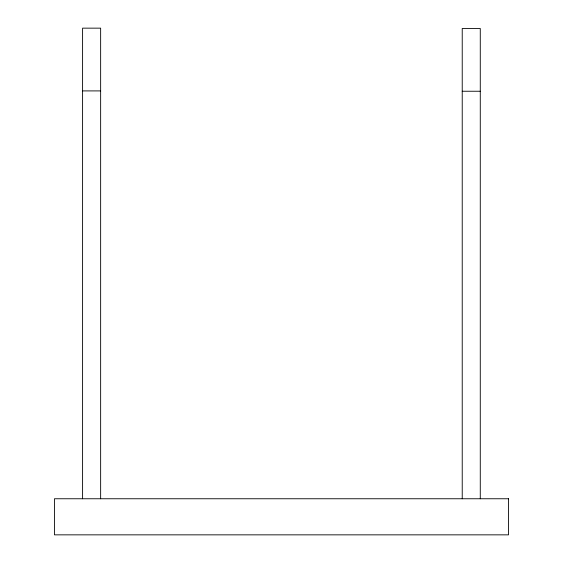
<?xml version="1.0" encoding="UTF-8"?>
<svg xmlns="http://www.w3.org/2000/svg" width="563" height="563" viewBox="0 0 563 563"><rect width="100%" height="100%" fill="white"/><g stroke="black" fill="none" stroke-linecap="round" stroke-linejoin="round"><path stroke-width="0.84" d="M82.592 90.91L100.643 90.91M462.23 91.241L480.274 91.241M480.274 498.755L480.274 28.481L462.23 28.481L462.23 498.755M100.643 498.755L100.643 28.15L82.592 28.15L82.592 498.755M508.544 498.755L54.456 498.755L54.456 534.85L508.544 534.85L508.544 498.755"/></g></svg>
